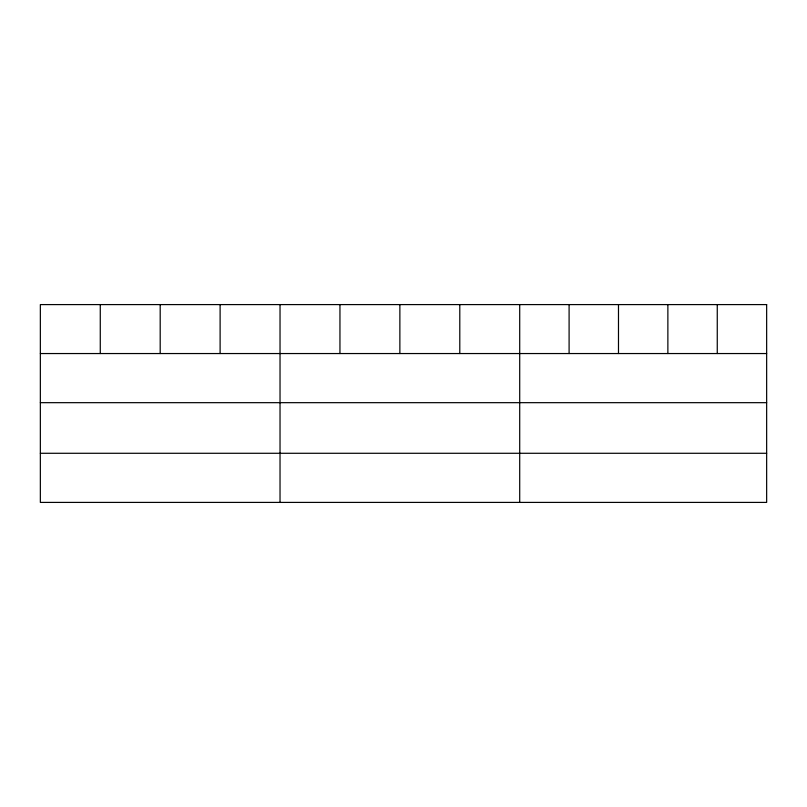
<?xml version="1.0" encoding="UTF-8"?>
<svg xmlns="http://www.w3.org/2000/svg" width="807" height="807" viewBox="0 0 807 807"><rect width="100%" height="100%" fill="white"/><g stroke="black" fill="none" stroke-linecap="round" stroke-linejoin="round"><path stroke-width="1.21" d="M40.35 353.547L766.65 353.547M40.35 402.673L766.65 402.673M40.35 453.282L766.65 453.282M717.262 304.592L717.262 353.547M667.873 304.592L667.873 353.547M618.485 304.592L618.485 353.547M569.096 304.592L569.096 353.547M519.708 304.592L519.708 502.408M459.788 304.592L459.788 353.547M399.868 304.592L399.868 353.547M339.949 304.592L339.949 353.547M280.029 304.592L280.029 502.408M220.109 304.592L220.109 353.547M160.19 304.592L160.19 353.547M100.27 304.592L100.27 353.547M766.65 304.592L40.35 304.592L40.35 502.408L766.65 502.408L766.65 304.592"/></g></svg>
